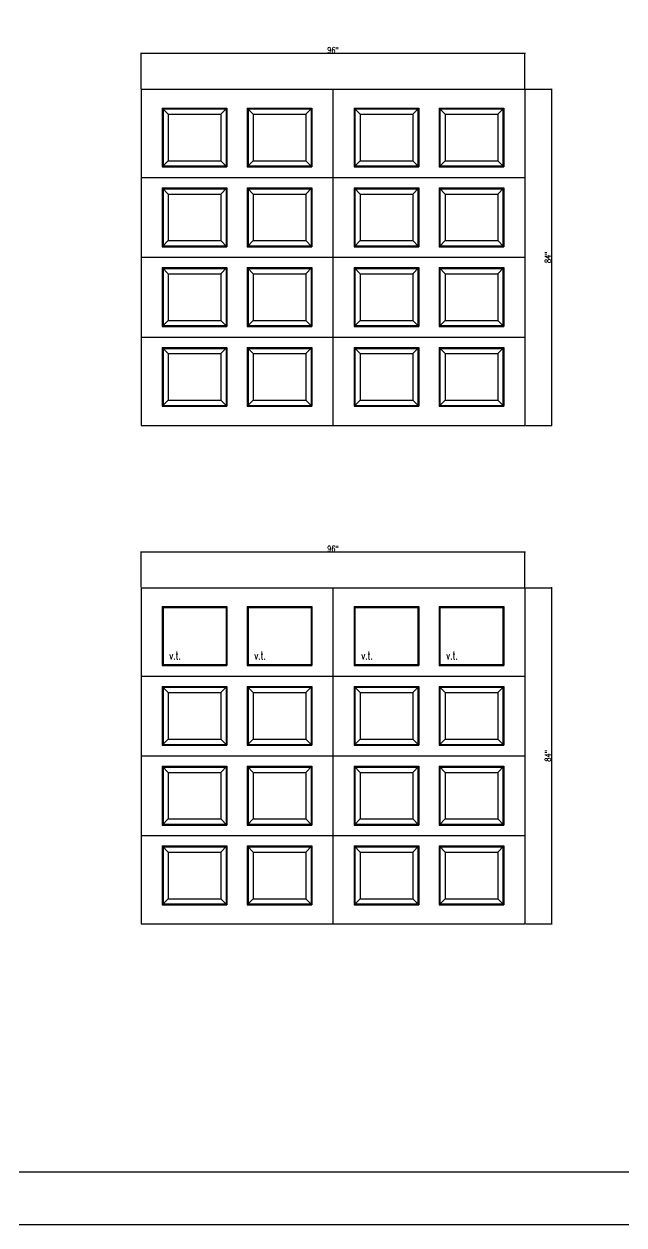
# Model space of a CAD drawing. Header units: inches. Extents: x 1985 to 11287, y 379 to 3234.
# Drawn here: x 9013.1 to 9163.1, y 2152 to 2452.1 of the extents above; entities that cross this region are included whole.
import ezdxf

# ---------------------------------------------------------------- set-up
doc = ezdxf.new("R2010")
doc.units = ezdxf.units.IN
doc.header["$MEASUREMENT"] = 0
doc.layers.get('0').update_dxf_attribs({"linetype": 'CONTINUOUS'})
doc.layers.get('Defpoints').update_dxf_attribs({"linetype": 'CONTINUOUS'})
for name, color, linetype in [('COTE1-1 99', 7, 'CONTINUOUS'), ('elevation 99', 7, 'CONTINUOUS'), ('separation 99', 3, 'CONTINUOUS')]:
    doc.layers.add(name, color=color, linetype=linetype)
doc.styles.get("Standard").update_dxf_attribs({"font": 'txt.shx', "width": 0.8})
doc.dimstyles.new('Elevation', dxfattribs={"dimscale": 2, "dimtxt": 0.75, "dimasz": 0.0625, "dimexe": 0.0625, "dimexo": 0.0625, "dimgap": 0.0625, "dimtad": 1, "dimdec": 5, "dimzin": 0, "dimdsep": 46, "dimlunit": 5, "dimtxsty": 'Standard', "dimblk1": 'OBLIQUE', "dimblk2": 'OBLIQUE', "dimsah": 1, "dimcen": 2, "dimdle": 0.0625, "dimclrd": 1, "dimclre": 1, "dimadec": 1, "dimazin": 0, "dimtfac": 0.375, "dimtdec": 5, "dimtmove": 0, "dimatfit": 3, "dimldrblk": 'OBLIQUE', "dimfxl": 1, "dimfrac": 2, "dimtolj": 1, "dimtzin": 0, "dimarcsym": 0})

# ---------------------------------------------------------------- blocks, each defined once
blk = doc.blocks.new('_OBLIQUE')
at = {"color": 0, "linetype": 'ByBlock'}
blk.add_line((-0.5, -0.5), (0.5, 0.5), dxfattribs=at)
blk = doc.blocks.new('*D90')
at = {"layer": 'COTE1-1 99', "color": 1, "lineweight": -2, "transparency": 16777216}
for p, q in [((9138.51, 2444.68), (9042.26, 2444.68)), ((9042.38, 2435.93), (9042.38, 2444.81)), ((9138.38, 2435.93), (9138.38, 2444.81))]:
    blk.add_line(p, q, dxfattribs=at)
at = {"layer": 'Defpoints', "color": 0, "transparency": 16777216}
for p in [(9042.38, 2444.68), (9042.38, 2435.8), (9138.38, 2435.8)]:
    blk.add_point(p, dxfattribs=at)
at = {"layer": 'COTE1-1 99', "color": 1, "lineweight": -2, "transparency": 16777216, "xscale": 0.125, "yscale": 0.125, "zscale": 0.125, "rotation": 180}
blk.add_blockref('_OBLIQUE', (9042.38, 2444.68), dxfattribs=at)
at = {"layer": 'COTE1-1 99', "color": 1, "lineweight": -2, "transparency": 16777216, "xscale": 0.125, "yscale": 0.125, "zscale": 0.125}
blk.add_blockref('_OBLIQUE', (9138.38, 2444.68), dxfattribs=at)
at = {"layer": 'COTE1-1 99', "color": 0, "transparency": 16777216, "insert": (9090.38, 2445.56), "char_height": 1.5, "attachment_point": 5}
blk.add_mtext('\\A1;96"', dxfattribs=at)
blk = doc.blocks.new('*D42')
at = {"layer": 'COTE1-1 99', "color": 1, "lineweight": -2, "transparency": 16777216}
for p, q in [((9138.51, 2435.8), (9145.12, 2435.8)), ((9144.99, 2435.93), (9144.99, 2351.68)), ((9138.51, 2351.8), (9145.12, 2351.8))]:
    blk.add_line(p, q, dxfattribs=at)
at = {"layer": 'Defpoints', "color": 0, "transparency": 16777216}
for p in [(9138.38, 2435.8), (9138.38, 2351.8), (9144.99, 2351.8)]:
    blk.add_point(p, dxfattribs=at)
at = {"layer": 'COTE1-1 99', "color": 1, "lineweight": -2, "transparency": 16777216, "xscale": 0.125, "yscale": 0.125, "zscale": 0.125}
for p, rotation in [((9144.99, 2435.8), 90), ((9144.99, 2351.8), 270)]:
    blk.add_blockref('_OBLIQUE', p, dxfattribs=dict(at, rotation=rotation))
at = {"layer": 'COTE1-1 99', "color": 0, "transparency": 16777216, "insert": (9144.12, 2393.8), "char_height": 1.5, "attachment_point": 5, "rotation": 90}
blk.add_mtext('\\A1;84"', dxfattribs=at)
blk = doc.blocks.new('*D54')
at = {"layer": 'COTE1-1 99', "color": 1, "lineweight": -2, "transparency": 16777216}
for p, q in [((9138.51, 2320.12), (9042.26, 2320.12)), ((9042.38, 2311.37), (9042.38, 2320.25)), ((9138.38, 2311.37), (9138.38, 2320.25))]:
    blk.add_line(p, q, dxfattribs=at)
at = {"layer": 'Defpoints', "color": 0, "transparency": 16777216}
for p in [(9042.38, 2320.12), (9042.38, 2311.24), (9138.38, 2311.24)]:
    blk.add_point(p, dxfattribs=at)
at = {"layer": 'COTE1-1 99', "color": 1, "lineweight": -2, "transparency": 16777216, "xscale": 0.125, "yscale": 0.125, "zscale": 0.125, "rotation": 180}
blk.add_blockref('_OBLIQUE', (9042.38, 2320.12), dxfattribs=at)
at = {"layer": 'COTE1-1 99', "color": 1, "lineweight": -2, "transparency": 16777216, "xscale": 0.125, "yscale": 0.125, "zscale": 0.125}
blk.add_blockref('_OBLIQUE', (9138.38, 2320.12), dxfattribs=at)
at = {"layer": 'COTE1-1 99', "color": 0, "transparency": 16777216, "insert": (9090.38, 2321), "char_height": 1.5, "attachment_point": 5}
blk.add_mtext('\\A1;96"', dxfattribs=at)
blk = doc.blocks.new('*D55')
at = {"layer": 'COTE1-1 99', "color": 1, "lineweight": -2, "transparency": 16777216}
for p, q in [((9138.51, 2311.24), (9145.12, 2311.24)), ((9144.99, 2311.37), (9144.99, 2227.12)), ((9138.51, 2227.24), (9145.12, 2227.24))]:
    blk.add_line(p, q, dxfattribs=at)
at = {"layer": 'Defpoints', "color": 0, "transparency": 16777216}
for p in [(9138.38, 2311.24), (9138.38, 2227.24), (9144.99, 2227.24)]:
    blk.add_point(p, dxfattribs=at)
at = {"layer": 'COTE1-1 99', "color": 1, "lineweight": -2, "transparency": 16777216, "xscale": 0.125, "yscale": 0.125, "zscale": 0.125}
for p, rotation in [((9144.99, 2311.24), 90), ((9144.99, 2227.24), 270)]:
    blk.add_blockref('_OBLIQUE', p, dxfattribs=dict(at, rotation=rotation))
at = {"layer": 'COTE1-1 99', "color": 0, "transparency": 16777216, "insert": (9144.12, 2269.24), "char_height": 1.5, "attachment_point": 5, "rotation": 90}
blk.add_mtext('\\A1;84"', dxfattribs=at)

msp = doc.modelspace()

# ---------------------------------------------------------------- linework, layer by layer
at = {"layer": 'elevation 99'}
for p, q in [((9042.380675, 2435.803868), (9138.380675, 2435.803868)), ((9042.380675, 2435.803868), (9042.380675, 2351.803868)), ((9047.880675, 2435.803868), (9084.880675, 2435.803868)), ((9090.380675, 2435.803868), (9090.380675, 2351.803868)), ((9095.880675, 2435.803868), (9132.880675, 2435.803868)), ((9138.380675, 2435.803868), (9138.380675, 2351.803868)), ((9047.647675, 2431.099418), (9063.863675, 2431.099418)), ((9047.647675, 2431.099418), (9047.647675, 2416.383368)), ((9047.647675, 2431.099418), (9049.193175, 2429.553918)), ((9047.880675, 2430.866418), (9063.630675, 2430.866418)), ((9047.880675, 2430.866418), (9047.880675, 2416.616368)), ((9063.863675, 2431.099418), (9062.318175, 2429.553918)), ((9063.630675, 2430.866418), (9063.630675, 2416.616368)), ((9063.863675, 2431.099418), (9063.863675, 2416.383368)), ((9068.897675, 2431.099418), (9068.897675, 2416.383368)), ((9068.897675, 2431.099418), (9085.113675, 2431.099418)), ((9068.897675, 2431.099418), (9070.443175, 2429.553918)), ((9069.130675, 2430.866418), (9069.130675, 2416.616368)), ((9069.130675, 2430.866418), (9084.880675, 2430.866418)), ((9085.113675, 2431.099418), (9083.568175, 2429.553918)), ((9084.880675, 2430.866418), (9084.880675, 2416.616368)), ((9085.113675, 2431.099418), (9085.113675, 2416.383368)), ((9095.647675, 2431.099418), (9095.647675, 2416.383368)), ((9095.647675, 2431.099418), (9111.863675, 2431.099418)), ((9095.647675, 2431.099418), (9097.193175, 2429.553918)), ((9095.880675, 2430.866418), (9095.880675, 2416.616368)), ((9095.880675, 2430.866418), (9111.630675, 2430.866418)), ((9111.863675, 2431.099418), (9110.318175, 2429.553918)), ((9111.630675, 2430.866418), (9111.630675, 2416.616368)), ((9111.863675, 2431.099418), (9111.863675, 2416.383368)), ((9116.897675, 2431.099418), (9116.897675, 2416.383368)), ((9116.897675, 2431.099418), (9133.113675, 2431.099418)), ((9116.897675, 2431.099418), (9118.443175, 2429.553918)), ((9117.130675, 2430.866418), (9117.130675, 2416.616368)), ((9117.130675, 2430.866418), (9132.880675, 2430.866418)), ((9133.113675, 2431.099418), (9131.568175, 2429.553918)), ((9132.880675, 2430.866418), (9132.880675, 2416.616368)), ((9133.113675, 2431.099418), (9133.113675, 2416.383368)), ((9049.193175, 2429.553918), (9062.318175, 2429.553918)), ((9049.193175, 2429.553918), (9049.193175, 2417.928868)), ((9062.318175, 2429.553918), (9062.318175, 2417.928868)), ((9070.443175, 2429.553918), (9070.443175, 2417.928868)), ((9070.443175, 2429.553918), (9083.568175, 2429.553918)), ((9083.568175, 2429.553918), (9083.568175, 2417.928868)), ((9097.193175, 2429.553918), (9097.193175, 2417.928868)), ((9097.193175, 2429.553918), (9110.318175, 2429.553918)), ((9110.318175, 2429.553918), (9110.318175, 2417.928868)), ((9118.443175, 2429.553918), (9118.443175, 2417.928868)), ((9118.443175, 2429.553918), (9131.568175, 2429.553918)), ((9131.568175, 2429.553918), (9131.568175, 2417.928868)), ((9047.647675, 2416.383368), (9049.193175, 2417.928868)), ((9047.647675, 2416.383368), (9063.863675, 2416.383368)), ((9047.880675, 2416.616368), (9063.630675, 2416.616368)), ((9049.193175, 2417.928868), (9062.318175, 2417.928868)), ((9063.863675, 2416.383368), (9062.318175, 2417.928868)), ((9068.897675, 2416.383368), (9070.443175, 2417.928868)), ((9068.897675, 2416.383368), (9085.113675, 2416.383368)), ((9069.130675, 2416.616368), (9084.880675, 2416.616368)), ((9070.443175, 2417.928868), (9083.568175, 2417.928868)), ((9085.113675, 2416.383368), (9083.568175, 2417.928868)), ((9095.647675, 2416.383368), (9097.193175, 2417.928868)), ((9095.647675, 2416.383368), (9111.863675, 2416.383368)), ((9095.880675, 2416.616368), (9111.630675, 2416.616368)), ((9097.193175, 2417.928868), (9110.318175, 2417.928868)), ((9111.863675, 2416.383368), (9110.318175, 2417.928868)), ((9116.897675, 2416.383368), (9118.443175, 2417.928868)), ((9116.897675, 2416.383368), (9133.113675, 2416.383368)), ((9117.130675, 2416.616368), (9132.880675, 2416.616368)), ((9118.443175, 2417.928868), (9131.568175, 2417.928868)), ((9133.113675, 2416.383368), (9131.568175, 2417.928868)), ((9042.380675, 2413.741368), (9138.380675, 2413.741368)), ((9047.647675, 2411.161868), (9063.863675, 2411.161868)), ((9047.647675, 2411.161868), (9047.647675, 2396.445818)), ((9047.647675, 2411.161868), (9049.193175, 2409.616368)), ((9047.880675, 2410.928868), (9063.630675, 2410.928868)), ((9047.880675, 2410.928868), (9047.880675, 2396.678818)), ((9049.193175, 2409.616368), (9062.318175, 2409.616368)), ((9049.193175, 2409.616368), (9049.193175, 2397.991318)), ((9063.863675, 2411.161868), (9062.318175, 2409.616368)), ((9062.318175, 2409.616368), (9062.318175, 2397.991318)), ((9063.630675, 2410.928868), (9063.630675, 2396.678818)), ((9063.863675, 2411.161868), (9063.863675, 2396.445818)), ((9068.897675, 2411.161868), (9085.113675, 2411.161868)), ((9068.897675, 2411.161868), (9070.443175, 2409.616368)), ((9068.897675, 2411.161868), (9068.897675, 2396.445818)), ((9069.130675, 2410.928868), (9084.880675, 2410.928868)), ((9069.130675, 2410.928868), (9069.130675, 2396.678818)), ((9070.443175, 2409.616368), (9083.568175, 2409.616368)), ((9070.443175, 2409.616368), (9070.443175, 2397.991318)), ((9085.113675, 2411.161868), (9083.568175, 2409.616368)), ((9083.568175, 2409.616368), (9083.568175, 2397.991318)), ((9084.880675, 2410.928868), (9084.880675, 2396.678818)), ((9085.113675, 2411.161868), (9085.113675, 2396.445818)), ((9095.647675, 2411.161868), (9111.863675, 2411.161868)), ((9095.647675, 2411.161868), (9095.647675, 2396.445818)), ((9095.647675, 2411.161868), (9097.193175, 2409.616368)), ((9095.880675, 2410.928868), (9111.630675, 2410.928868)), ((9095.880675, 2410.928868), (9095.880675, 2396.678818)), ((9097.193175, 2409.616368), (9110.318175, 2409.616368)), ((9097.193175, 2409.616368), (9097.193175, 2397.991318)), ((9111.863675, 2411.161868), (9110.318175, 2409.616368)), ((9110.318175, 2409.616368), (9110.318175, 2397.991318)), ((9111.630675, 2410.928868), (9111.630675, 2396.678818)), ((9111.863675, 2411.161868), (9111.863675, 2396.445818)), ((9116.897675, 2411.161868), (9133.113675, 2411.161868)), ((9116.897675, 2411.161868), (9116.897675, 2396.445818)), ((9116.897675, 2411.161868), (9118.443175, 2409.616368)), ((9117.130675, 2410.928868), (9132.880675, 2410.928868)), ((9117.130675, 2410.928868), (9117.130675, 2396.678818)), ((9118.443175, 2409.616368), (9131.568175, 2409.616368)), ((9118.443175, 2409.616368), (9118.443175, 2397.991318)), ((9133.113675, 2411.161868), (9131.568175, 2409.616368)), ((9131.568175, 2409.616368), (9131.568175, 2397.991318)), ((9132.880675, 2410.928868), (9132.880675, 2396.678818)), ((9133.113675, 2411.161868), (9133.113675, 2396.445818)), ((9047.647675, 2396.445818), (9049.193175, 2397.991318)), ((9049.193175, 2397.991318), (9062.318175, 2397.991318)), ((9063.863675, 2396.445818), (9062.318175, 2397.991318)), ((9068.897675, 2396.445818), (9070.443175, 2397.991318)), ((9070.443175, 2397.991318), (9083.568175, 2397.991318)), ((9085.113675, 2396.445818), (9083.568175, 2397.991318)), ((9095.647675, 2396.445818), (9097.193175, 2397.991318)), ((9097.193175, 2397.991318), (9110.318175, 2397.991318)), ((9111.863675, 2396.445818), (9110.318175, 2397.991318)), ((9116.897675, 2396.445818), (9118.443175, 2397.991318)), ((9118.443175, 2397.991318), (9131.568175, 2397.991318)), ((9133.113675, 2396.445818), (9131.568175, 2397.991318)), ((9047.647675, 2396.445818), (9063.863675, 2396.445818)), ((9047.880675, 2396.678818), (9063.630675, 2396.678818)), ((9068.897675, 2396.445818), (9085.113675, 2396.445818)), ((9069.130675, 2396.678818), (9084.880675, 2396.678818)), ((9095.647675, 2396.445818), (9111.863675, 2396.445818)), ((9095.880675, 2396.678818), (9111.630675, 2396.678818)), ((9116.897675, 2396.445818), (9133.113675, 2396.445818)), ((9117.130675, 2396.678818), (9132.880675, 2396.678818)), ((9042.380675, 2393.803868), (9138.380675, 2393.803868)), ((9047.647675, 2391.224368), (9063.863675, 2391.224368)), ((9047.647675, 2391.224368), (9049.193175, 2389.678868)), ((9047.647675, 2391.224368), (9047.647675, 2376.508318)), ((9047.880675, 2390.991368), (9063.630675, 2390.991368)), ((9047.880675, 2390.991368), (9047.880675, 2376.741318)), ((9049.193175, 2389.678868), (9062.318175, 2389.678868)), ((9049.193175, 2389.678868), (9049.193175, 2378.053818)), ((9063.863675, 2391.224368), (9062.318175, 2389.678868)), ((9062.318175, 2389.678868), (9062.318175, 2378.053818)), ((9063.630675, 2390.991368), (9063.630675, 2376.741318)), ((9063.863675, 2391.224368), (9063.863675, 2376.508318)), ((9068.897675, 2391.224368), (9085.113675, 2391.224368)), ((9068.897675, 2391.224368), (9068.897675, 2376.508318)), ((9068.897675, 2391.224368), (9070.443175, 2389.678868)), ((9069.130675, 2390.991368), (9084.880675, 2390.991368)), ((9069.130675, 2390.991368), (9069.130675, 2376.741318)), ((9070.443175, 2389.678868), (9083.568175, 2389.678868)), ((9070.443175, 2389.678868), (9070.443175, 2378.053818)), ((9085.113675, 2391.224368), (9083.568175, 2389.678868)), ((9083.568175, 2389.678868), (9083.568175, 2378.053818)), ((9084.880675, 2390.991368), (9084.880675, 2376.741318)), ((9085.113675, 2391.224368), (9085.113675, 2376.508318)), ((9095.647675, 2391.224368), (9111.863675, 2391.224368)), ((9095.647675, 2391.224368), (9097.193175, 2389.678868)), ((9095.647675, 2391.224368), (9095.647675, 2376.508318)), ((9095.880675, 2390.991368), (9111.630675, 2390.991368)), ((9095.880675, 2390.991368), (9095.880675, 2376.741318)), ((9097.193175, 2389.678868), (9110.318175, 2389.678868)), ((9097.193175, 2389.678868), (9097.193175, 2378.053818)), ((9111.863675, 2391.224368), (9110.318175, 2389.678868)), ((9110.318175, 2389.678868), (9110.318175, 2378.053818)), ((9111.630675, 2390.991368), (9111.630675, 2376.741318)), ((9111.863675, 2391.224368), (9111.863675, 2376.508318)), ((9116.897675, 2391.224368), (9133.113675, 2391.224368)), ((9116.897675, 2391.224368), (9116.897675, 2376.508318)), ((9116.897675, 2391.224368), (9118.443175, 2389.678868)), ((9117.130675, 2390.991368), (9132.880675, 2390.991368)), ((9117.130675, 2390.991368), (9117.130675, 2376.741318)), ((9118.443175, 2389.678868), (9131.568175, 2389.678868)), ((9118.443175, 2389.678868), (9118.443175, 2378.053818)), ((9133.113675, 2391.224368), (9131.568175, 2389.678868)), ((9131.568175, 2389.678868), (9131.568175, 2378.053818)), ((9132.880675, 2390.991368), (9132.880675, 2376.741318)), ((9133.113675, 2391.224368), (9133.113675, 2376.508318)), ((9047.647675, 2376.508318), (9049.193175, 2378.053818)), ((9047.647675, 2376.508318), (9063.863675, 2376.508318)), ((9047.880675, 2376.741318), (9063.630675, 2376.741318)), ((9049.193175, 2378.053818), (9062.318175, 2378.053818)), ((9063.863675, 2376.508318), (9062.318175, 2378.053818)), ((9068.897675, 2376.508318), (9070.443175, 2378.053818)), ((9068.897675, 2376.508318), (9085.113675, 2376.508318)), ((9069.130675, 2376.741318), (9084.880675, 2376.741318)), ((9070.443175, 2378.053818), (9083.568175, 2378.053818)), ((9085.113675, 2376.508318), (9083.568175, 2378.053818)), ((9095.647675, 2376.508318), (9097.193175, 2378.053818)), ((9095.647675, 2376.508318), (9111.863675, 2376.508318)), ((9095.880675, 2376.741318), (9111.630675, 2376.741318)), ((9097.193175, 2378.053818), (9110.318175, 2378.053818)), ((9111.863675, 2376.508318), (9110.318175, 2378.053818)), ((9116.897675, 2376.508318), (9118.443175, 2378.053818)), ((9116.897675, 2376.508318), (9133.113675, 2376.508318)), ((9117.130675, 2376.741318), (9132.880675, 2376.741318)), ((9118.443175, 2378.053818), (9131.568175, 2378.053818)), ((9133.113675, 2376.508318), (9131.568175, 2378.053818)), ((9042.380675, 2373.866368), (9138.380675, 2373.866368)), ((9047.647675, 2371.286918), (9063.863675, 2371.286918)), ((9047.647675, 2371.286918), (9047.647675, 2356.570868)), ((9047.647675, 2371.286918), (9049.193175, 2369.741418)), ((9047.880675, 2371.053918), (9063.630675, 2371.053918)), ((9047.880675, 2371.053918), (9047.880675, 2356.803868)), ((9063.863675, 2371.286918), (9062.318175, 2369.741418)), ((9063.630675, 2371.053918), (9063.630675, 2356.803868)), ((9063.863675, 2371.286918), (9063.863675, 2356.570868)), ((9068.897675, 2371.286918), (9068.897675, 2356.570868)), ((9068.897675, 2371.286918), (9085.113675, 2371.286918)), ((9068.897675, 2371.286918), (9070.443175, 2369.741418)), ((9069.130675, 2371.053918), (9069.130675, 2356.803868)), ((9069.130675, 2371.053918), (9084.880675, 2371.053918)), ((9085.113675, 2371.286918), (9083.568175, 2369.741418)), ((9084.880675, 2371.053918), (9084.880675, 2356.803868)), ((9085.113675, 2371.286918), (9085.113675, 2356.570868)), ((9095.647675, 2371.286918), (9111.863675, 2371.286918)), ((9095.647675, 2371.286918), (9095.647675, 2356.570868)), ((9095.647675, 2371.286918), (9097.193175, 2369.741418)), ((9095.880675, 2371.053918), (9111.630675, 2371.053918)), ((9095.880675, 2371.053918), (9095.880675, 2356.803868)), ((9111.863675, 2371.286918), (9110.318175, 2369.741418)), ((9111.630675, 2371.053918), (9111.630675, 2356.803868)), ((9111.863675, 2371.286918), (9111.863675, 2356.570868)), ((9116.897675, 2371.286918), (9116.897675, 2356.570868)), ((9116.897675, 2371.286918), (9133.113675, 2371.286918)), ((9116.897675, 2371.286918), (9118.443175, 2369.741418)), ((9117.130675, 2371.053918), (9117.130675, 2356.803868)), ((9117.130675, 2371.053918), (9132.880675, 2371.053918)), ((9133.113675, 2371.286918), (9131.568175, 2369.741418)), ((9132.880675, 2371.053918), (9132.880675, 2356.803868)), ((9133.113675, 2371.286918), (9133.113675, 2356.570868)), ((9049.193175, 2369.741418), (9062.318175, 2369.741418)), ((9049.193175, 2369.741418), (9049.193175, 2358.116368)), ((9062.318175, 2369.741418), (9062.318175, 2358.116368)), ((9070.443175, 2369.741418), (9070.443175, 2358.116368)), ((9070.443175, 2369.741418), (9083.568175, 2369.741418)), ((9083.568175, 2369.741418), (9083.568175, 2358.116368)), ((9097.193175, 2369.741418), (9110.318175, 2369.741418)), ((9097.193175, 2369.741418), (9097.193175, 2358.116368)), ((9110.318175, 2369.741418), (9110.318175, 2358.116368)), ((9118.443175, 2369.741418), (9118.443175, 2358.116368)), ((9118.443175, 2369.741418), (9131.568175, 2369.741418)), ((9131.568175, 2369.741418), (9131.568175, 2358.116368)), ((9047.647675, 2356.570868), (9049.193175, 2358.116368)), ((9047.647675, 2356.570868), (9063.863675, 2356.570868)), ((9047.880675, 2356.803868), (9063.630675, 2356.803868)), ((9049.193175, 2358.116368), (9062.318175, 2358.116368)), ((9063.863675, 2356.570868), (9062.318175, 2358.116368)), ((9068.897675, 2356.570868), (9070.443175, 2358.116368)), ((9068.897675, 2356.570868), (9085.113675, 2356.570868)), ((9069.130675, 2356.803868), (9084.880675, 2356.803868)), ((9070.443175, 2358.116368), (9083.568175, 2358.116368)), ((9085.113675, 2356.570868), (9083.568175, 2358.116368)), ((9095.647675, 2356.570868), (9097.193175, 2358.116368)), ((9095.647675, 2356.570868), (9111.863675, 2356.570868)), ((9095.880675, 2356.803868), (9111.630675, 2356.803868)), ((9097.193175, 2358.116368), (9110.318175, 2358.116368)), ((9111.863675, 2356.570868), (9110.318175, 2358.116368)), ((9116.897675, 2356.570868), (9118.443175, 2358.116368)), ((9116.897675, 2356.570868), (9133.113675, 2356.570868)), ((9117.130675, 2356.803868), (9132.880675, 2356.803868)), ((9118.443175, 2358.116368), (9131.568175, 2358.116368)), ((9133.113675, 2356.570868), (9131.568175, 2358.116368)), ((9042.380675, 2351.803868), (9138.380675, 2351.803868)), ((9042.380675, 2311.241348), (9138.380675, 2311.241348)), ((9042.380675, 2311.241348), (9042.380675, 2227.241348)), ((9047.880675, 2311.241348), (9084.880675, 2311.241348)), ((9090.380675, 2311.241348), (9090.380675, 2227.241348)), ((9095.880675, 2311.241348), (9132.880675, 2311.241348)), ((9138.380675, 2311.241348), (9138.380675, 2227.241348)), ((9047.647675, 2306.536898), (9063.863675, 2306.536898)), ((9047.647675, 2306.536898), (9047.647675, 2291.820848)), ((9047.647675, 2306.536898), (9047.880675, 2306.303898)), ((9047.880675, 2306.303898), (9063.630675, 2306.303898)), ((9047.880675, 2306.303898), (9047.880675, 2292.053848)), ((9063.863675, 2306.536898), (9063.630675, 2306.303898)), ((9063.630675, 2306.303898), (9063.630675, 2292.053848)), ((9063.863675, 2306.536898), (9063.863675, 2291.820848)), ((9068.897675, 2306.536898), (9068.897675, 2291.820848)), ((9068.897675, 2306.536898), (9085.113675, 2306.536898)), ((9068.897675, 2306.536898), (9069.130675, 2306.303898)), ((9069.130675, 2306.303898), (9069.130675, 2292.053848)), ((9069.130675, 2306.303898), (9084.880675, 2306.303898)), ((9085.113675, 2306.536898), (9084.880675, 2306.303898)), ((9084.880675, 2306.303898), (9084.880675, 2292.053848)), ((9085.113675, 2306.536898), (9085.113675, 2291.820848)), ((9095.647675, 2306.536898), (9095.647675, 2291.820848)), ((9095.647675, 2306.536898), (9111.863675, 2306.536898)), ((9095.647675, 2306.536898), (9095.880675, 2306.303898)), ((9095.880675, 2306.303898), (9095.880675, 2292.053848)), ((9095.880675, 2306.303898), (9111.630675, 2306.303898)), ((9111.863675, 2306.536898), (9111.630675, 2306.303898)), ((9111.630675, 2306.303898), (9111.630675, 2292.053848)), ((9111.863675, 2306.536898), (9111.863675, 2291.820848)), ((9116.897675, 2306.536898), (9116.897675, 2291.820848)), ((9116.897675, 2306.536898), (9133.113675, 2306.536898)), ((9116.897675, 2306.536898), (9117.130675, 2306.303898)), ((9117.130675, 2306.303898), (9117.130675, 2292.053848)), ((9117.130675, 2306.303898), (9132.880675, 2306.303898)), ((9133.113675, 2306.536898), (9132.880675, 2306.303898)), ((9132.880675, 2306.303898), (9132.880675, 2292.053848)), ((9133.113675, 2306.536898), (9133.113675, 2291.820848)), ((9047.647675, 2291.820848), (9047.880675, 2292.053848)), ((9047.647675, 2291.820848), (9063.863675, 2291.820848)), ((9047.880675, 2292.053848), (9063.630675, 2292.053848)), ((9063.863675, 2291.820848), (9063.630675, 2292.053848)), ((9068.897675, 2291.820848), (9069.130675, 2292.053848)), ((9068.897675, 2291.820848), (9085.113675, 2291.820848)), ((9069.130675, 2292.053848), (9084.880675, 2292.053848)), ((9085.113675, 2291.820848), (9084.880675, 2292.053848)), ((9095.647675, 2291.820848), (9095.880675, 2292.053848)), ((9095.647675, 2291.820848), (9111.863675, 2291.820848)), ((9095.880675, 2292.053848), (9111.630675, 2292.053848)), ((9111.863675, 2291.820848), (9111.630675, 2292.053848)), ((9116.897675, 2291.820848), (9117.130675, 2292.053848)), ((9116.897675, 2291.820848), (9133.113675, 2291.820848)), ((9117.130675, 2292.053848), (9132.880675, 2292.053848)), ((9133.113675, 2291.820848), (9132.880675, 2292.053848)), ((9042.380675, 2289.178848), (9138.380675, 2289.178848)), ((9047.647675, 2286.599348), (9063.863675, 2286.599348)), ((9047.647675, 2286.599348), (9047.647675, 2271.883298)), ((9047.647675, 2286.599348), (9049.193175, 2285.053848)), ((9063.863675, 2286.599348), (9062.318175, 2285.053848)), ((9063.863675, 2286.599348), (9063.863675, 2271.883298)), ((9068.897675, 2286.599348), (9085.113675, 2286.599348)), ((9068.897675, 2286.599348), (9070.443175, 2285.053848)), ((9068.897675, 2286.599348), (9068.897675, 2271.883298)), ((9085.113675, 2286.599348), (9083.568175, 2285.053848)), ((9085.113675, 2286.599348), (9085.113675, 2271.883298)), ((9095.647675, 2286.599348), (9111.863675, 2286.599348)), ((9095.647675, 2286.599348), (9095.647675, 2271.883298)), ((9095.647675, 2286.599348), (9097.193175, 2285.053848)), ((9111.863675, 2286.599348), (9110.318175, 2285.053848)), ((9111.863675, 2286.599348), (9111.863675, 2271.883298)), ((9116.897675, 2286.599348), (9133.113675, 2286.599348)), ((9116.897675, 2286.599348), (9116.897675, 2271.883298)), ((9116.897675, 2286.599348), (9118.443175, 2285.053848)), ((9133.113675, 2286.599348), (9131.568175, 2285.053848)), ((9133.113675, 2286.599348), (9133.113675, 2271.883298)), ((9047.880675, 2286.366348), (9063.630675, 2286.366348)), ((9047.880675, 2286.366348), (9047.880675, 2272.116298)), ((9049.193175, 2285.053848), (9062.318175, 2285.053848)), ((9049.193175, 2285.053848), (9049.193175, 2273.428798)), ((9062.318175, 2285.053848), (9062.318175, 2273.428798)), ((9063.630675, 2286.366348), (9063.630675, 2272.116298)), ((9069.130675, 2286.366348), (9084.880675, 2286.366348)), ((9069.130675, 2286.366348), (9069.130675, 2272.116298)), ((9070.443175, 2285.053848), (9083.568175, 2285.053848)), ((9070.443175, 2285.053848), (9070.443175, 2273.428798)), ((9083.568175, 2285.053848), (9083.568175, 2273.428798)), ((9084.880675, 2286.366348), (9084.880675, 2272.116298)), ((9095.880675, 2286.366348), (9111.630675, 2286.366348)), ((9095.880675, 2286.366348), (9095.880675, 2272.116298)), ((9097.193175, 2285.053848), (9110.318175, 2285.053848)), ((9097.193175, 2285.053848), (9097.193175, 2273.428798)), ((9110.318175, 2285.053848), (9110.318175, 2273.428798)), ((9111.630675, 2286.366348), (9111.630675, 2272.116298)), ((9117.130675, 2286.366348), (9132.880675, 2286.366348)), ((9117.130675, 2286.366348), (9117.130675, 2272.116298)), ((9118.443175, 2285.053848), (9131.568175, 2285.053848)), ((9118.443175, 2285.053848), (9118.443175, 2273.428798)), ((9131.568175, 2285.053848), (9131.568175, 2273.428798)), ((9132.880675, 2286.366348), (9132.880675, 2272.116298)), ((9047.647675, 2271.883298), (9049.193175, 2273.428798)), ((9047.647675, 2271.883298), (9063.863675, 2271.883298)), ((9047.880675, 2272.116298), (9063.630675, 2272.116298)), ((9049.193175, 2273.428798), (9062.318175, 2273.428798)), ((9063.863675, 2271.883298), (9062.318175, 2273.428798)), ((9068.897675, 2271.883298), (9070.443175, 2273.428798)), ((9068.897675, 2271.883298), (9085.113675, 2271.883298)), ((9069.130675, 2272.116298), (9084.880675, 2272.116298)), ((9070.443175, 2273.428798), (9083.568175, 2273.428798)), ((9085.113675, 2271.883298), (9083.568175, 2273.428798)), ((9095.647675, 2271.883298), (9097.193175, 2273.428798)), ((9095.647675, 2271.883298), (9111.863675, 2271.883298)), ((9095.880675, 2272.116298), (9111.630675, 2272.116298)), ((9097.193175, 2273.428798), (9110.318175, 2273.428798)), ((9111.863675, 2271.883298), (9110.318175, 2273.428798)), ((9116.897675, 2271.883298), (9118.443175, 2273.428798)), ((9116.897675, 2271.883298), (9133.113675, 2271.883298)), ((9117.130675, 2272.116298), (9132.880675, 2272.116298)), ((9118.443175, 2273.428798), (9131.568175, 2273.428798)), ((9133.113675, 2271.883298), (9131.568175, 2273.428798)), ((9042.380675, 2269.241348), (9138.380675, 2269.241348)), ((9047.647675, 2266.661848), (9063.863675, 2266.661848)), ((9047.647675, 2266.661848), (9049.193175, 2265.116348)), ((9047.647675, 2266.661848), (9047.647675, 2251.945798)), ((9047.880675, 2266.428848), (9063.630675, 2266.428848)), ((9047.880675, 2266.428848), (9047.880675, 2252.178798)), ((9063.863675, 2266.661848), (9062.318175, 2265.116348)), ((9063.630675, 2266.428848), (9063.630675, 2252.178798)), ((9063.863675, 2266.661848), (9063.863675, 2251.945798)), ((9068.897675, 2266.661848), (9085.113675, 2266.661848)), ((9068.897675, 2266.661848), (9068.897675, 2251.945798)), ((9068.897675, 2266.661848), (9070.443175, 2265.116348)), ((9069.130675, 2266.428848), (9084.880675, 2266.428848)), ((9069.130675, 2266.428848), (9069.130675, 2252.178798)), ((9085.113675, 2266.661848), (9083.568175, 2265.116348)), ((9084.880675, 2266.428848), (9084.880675, 2252.178798)), ((9085.113675, 2266.661848), (9085.113675, 2251.945798)), ((9095.647675, 2266.661848), (9111.863675, 2266.661848)), ((9095.647675, 2266.661848), (9097.193175, 2265.116348)), ((9095.647675, 2266.661848), (9095.647675, 2251.945798)), ((9095.880675, 2266.428848), (9111.630675, 2266.428848)), ((9095.880675, 2266.428848), (9095.880675, 2252.178798)), ((9111.863675, 2266.661848), (9110.318175, 2265.116348)), ((9111.630675, 2266.428848), (9111.630675, 2252.178798)), ((9111.863675, 2266.661848), (9111.863675, 2251.945798)), ((9116.897675, 2266.661848), (9133.113675, 2266.661848)), ((9116.897675, 2266.661848), (9116.897675, 2251.945798)), ((9116.897675, 2266.661848), (9118.443175, 2265.116348)), ((9117.130675, 2266.428848), (9132.880675, 2266.428848)), ((9117.130675, 2266.428848), (9117.130675, 2252.178798)), ((9133.113675, 2266.661848), (9131.568175, 2265.116348)), ((9132.880675, 2266.428848), (9132.880675, 2252.178798)), ((9133.113675, 2266.661848), (9133.113675, 2251.945798)), ((9049.193175, 2265.116348), (9062.318175, 2265.116348)), ((9049.193175, 2265.116348), (9049.193175, 2253.491298)), ((9062.318175, 2265.116348), (9062.318175, 2253.491298)), ((9070.443175, 2265.116348), (9083.568175, 2265.116348)), ((9070.443175, 2265.116348), (9070.443175, 2253.491298)), ((9083.568175, 2265.116348), (9083.568175, 2253.491298)), ((9097.193175, 2265.116348), (9110.318175, 2265.116348)), ((9097.193175, 2265.116348), (9097.193175, 2253.491298)), ((9110.318175, 2265.116348), (9110.318175, 2253.491298)), ((9118.443175, 2265.116348), (9131.568175, 2265.116348)), ((9118.443175, 2265.116348), (9118.443175, 2253.491298)), ((9131.568175, 2265.116348), (9131.568175, 2253.491298)), ((9047.647675, 2251.945798), (9049.193175, 2253.491298)), ((9049.193175, 2253.491298), (9062.318175, 2253.491298)), ((9063.863675, 2251.945798), (9062.318175, 2253.491298)), ((9068.897675, 2251.945798), (9070.443175, 2253.491298)), ((9070.443175, 2253.491298), (9083.568175, 2253.491298)), ((9085.113675, 2251.945798), (9083.568175, 2253.491298)), ((9095.647675, 2251.945798), (9097.193175, 2253.491298)), ((9097.193175, 2253.491298), (9110.318175, 2253.491298)), ((9111.863675, 2251.945798), (9110.318175, 2253.491298)), ((9116.897675, 2251.945798), (9118.443175, 2253.491298)), ((9118.443175, 2253.491298), (9131.568175, 2253.491298)), ((9133.113675, 2251.945798), (9131.568175, 2253.491298)), ((9047.647675, 2251.945798), (9063.863675, 2251.945798)), ((9047.880675, 2252.178798), (9063.630675, 2252.178798)), ((9068.897675, 2251.945798), (9085.113675, 2251.945798)), ((9069.130675, 2252.178798), (9084.880675, 2252.178798)), ((9095.647675, 2251.945798), (9111.863675, 2251.945798)), ((9095.880675, 2252.178798), (9111.630675, 2252.178798)), ((9116.897675, 2251.945798), (9133.113675, 2251.945798)), ((9117.130675, 2252.178798), (9132.880675, 2252.178798)), ((9042.380675, 2249.303848), (9138.380675, 2249.303848)), ((9047.647675, 2246.724398), (9063.863675, 2246.724398)), ((9047.647675, 2246.724398), (9047.647675, 2232.008348)), ((9047.647675, 2246.724398), (9049.193175, 2245.178898)), ((9047.880675, 2246.491398), (9063.630675, 2246.491398)), ((9047.880675, 2246.491398), (9047.880675, 2232.241348)), ((9049.193175, 2245.178898), (9062.318175, 2245.178898)), ((9049.193175, 2245.178898), (9049.193175, 2233.553848)), ((9063.863675, 2246.724398), (9062.318175, 2245.178898)), ((9062.318175, 2245.178898), (9062.318175, 2233.553848)), ((9063.630675, 2246.491398), (9063.630675, 2232.241348)), ((9063.863675, 2246.724398), (9063.863675, 2232.008348)), ((9068.897675, 2246.724398), (9068.897675, 2232.008348)), ((9068.897675, 2246.724398), (9085.113675, 2246.724398)), ((9068.897675, 2246.724398), (9070.443175, 2245.178898)), ((9069.130675, 2246.491398), (9069.130675, 2232.241348)), ((9069.130675, 2246.491398), (9084.880675, 2246.491398)), ((9070.443175, 2245.178898), (9070.443175, 2233.553848)), ((9070.443175, 2245.178898), (9083.568175, 2245.178898)), ((9085.113675, 2246.724398), (9083.568175, 2245.178898)), ((9083.568175, 2245.178898), (9083.568175, 2233.553848)), ((9084.880675, 2246.491398), (9084.880675, 2232.241348)), ((9085.113675, 2246.724398), (9085.113675, 2232.008348)), ((9095.647675, 2246.724398), (9111.863675, 2246.724398)), ((9095.647675, 2246.724398), (9095.647675, 2232.008348)), ((9095.647675, 2246.724398), (9097.193175, 2245.178898)), ((9095.880675, 2246.491398), (9111.630675, 2246.491398)), ((9095.880675, 2246.491398), (9095.880675, 2232.241348)), ((9097.193175, 2245.178898), (9110.318175, 2245.178898)), ((9097.193175, 2245.178898), (9097.193175, 2233.553848)), ((9111.863675, 2246.724398), (9110.318175, 2245.178898)), ((9110.318175, 2245.178898), (9110.318175, 2233.553848)), ((9111.630675, 2246.491398), (9111.630675, 2232.241348)), ((9111.863675, 2246.724398), (9111.863675, 2232.008348)), ((9116.897675, 2246.724398), (9116.897675, 2232.008348)), ((9116.897675, 2246.724398), (9133.113675, 2246.724398)), ((9116.897675, 2246.724398), (9118.443175, 2245.178898)), ((9117.130675, 2246.491398), (9117.130675, 2232.241348)), ((9117.130675, 2246.491398), (9132.880675, 2246.491398)), ((9118.443175, 2245.178898), (9118.443175, 2233.553848)), ((9118.443175, 2245.178898), (9131.568175, 2245.178898)), ((9133.113675, 2246.724398), (9131.568175, 2245.178898)), ((9131.568175, 2245.178898), (9131.568175, 2233.553848)), ((9132.880675, 2246.491398), (9132.880675, 2232.241348)), ((9133.113675, 2246.724398), (9133.113675, 2232.008348)), ((9047.647675, 2232.008348), (9049.193175, 2233.553848)), ((9049.193175, 2233.553848), (9062.318175, 2233.553848)), ((9063.863675, 2232.008348), (9062.318175, 2233.553848)), ((9068.897675, 2232.008348), (9070.443175, 2233.553848)), ((9070.443175, 2233.553848), (9083.568175, 2233.553848)), ((9085.113675, 2232.008348), (9083.568175, 2233.553848)), ((9095.647675, 2232.008348), (9097.193175, 2233.553848)), ((9097.193175, 2233.553848), (9110.318175, 2233.553848)), ((9111.863675, 2232.008348), (9110.318175, 2233.553848)), ((9116.897675, 2232.008348), (9118.443175, 2233.553848)), ((9118.443175, 2233.553848), (9131.568175, 2233.553848)), ((9133.113675, 2232.008348), (9131.568175, 2233.553848)), ((9047.647675, 2232.008348), (9063.863675, 2232.008348)), ((9047.880675, 2232.241348), (9063.630675, 2232.241348)), ((9068.897675, 2232.008348), (9085.113675, 2232.008348)), ((9069.130675, 2232.241348), (9084.880675, 2232.241348)), ((9095.647675, 2232.008348), (9111.863675, 2232.008348)), ((9095.880675, 2232.241348), (9111.630675, 2232.241348)), ((9116.897675, 2232.008348), (9133.113675, 2232.008348)), ((9117.130675, 2232.241348), (9132.880675, 2232.241348)), ((9042.380675, 2227.241348), (9138.380675, 2227.241348))]:
    msp.add_line(p, q, dxfattribs=at)
at = {"layer": 'separation 99'}
for points in [[(8443.348814, 3222.122455), (9954.635727, 3222.122455), (9954.635727, 2152.035106), (8443.348814, 2152.035106)], [(8620.166193, 3211.169101), (9943.175612, 3211.169101), (9943.175612, 2165.20704), (8620.166193, 2165.20704)]]:
    msp.add_lwpolyline(points, close=True, dxfattribs=at)

# ---------------------------------------------------------------- texts
at = {"layer": 'elevation 99', "width": 0.7}
for p in [(9049.460609, 2293.299111), (9070.710609, 2293.299111), (9097.460609, 2293.299111), (9118.710609, 2293.299111)]:
    msp.add_text('v.t.', height=2, dxfattribs=at).set_placement(p)

# ---------------------------------------------------------------- dimensions: what is measured, and where the dimension line sits
at = {"layer": 'COTE1-1 99'}
for base, p1, p2, picture, middle in [((9042.380675, 2444.683812), (9138.380675, 2435.803868), (9042.380675, 2435.803868), '*D90', (9090.380675, 2445.558812)), ((9042.380675, 2320.121292), (9138.380675, 2311.241348), (9042.380675, 2311.241348), '*D54', (9090.380675, 2320.996292))]:
    dim = msp.add_linear_dim(base=base, p1=p1, p2=p2, dimstyle='Elevation', override={"dimpost": '"'}, dxfattribs=at)
    dim.commit()
    dim.dimension.update_dxf_attribs({"geometry": picture, "text_midpoint": middle})
for base, p1, p2, picture, middle in [((9144.9924, 2351.803868), (9138.380675, 2435.803868), (9138.380675, 2351.803868), '*D42', (9144.1174, 2393.803868)), ((9144.9924, 2227.241348), (9138.380675, 2311.241348), (9138.380675, 2227.241348), '*D55', (9144.1174, 2269.241348))]:
    dim = msp.add_linear_dim(base=base, p1=p1, p2=p2, angle=90, dimstyle='Elevation', override={"dimpost": '"'}, dxfattribs=at)
    dim.commit()
    dim.dimension.update_dxf_attribs({"geometry": picture, "text_midpoint": middle})

doc.saveas('drawing.dxf')
